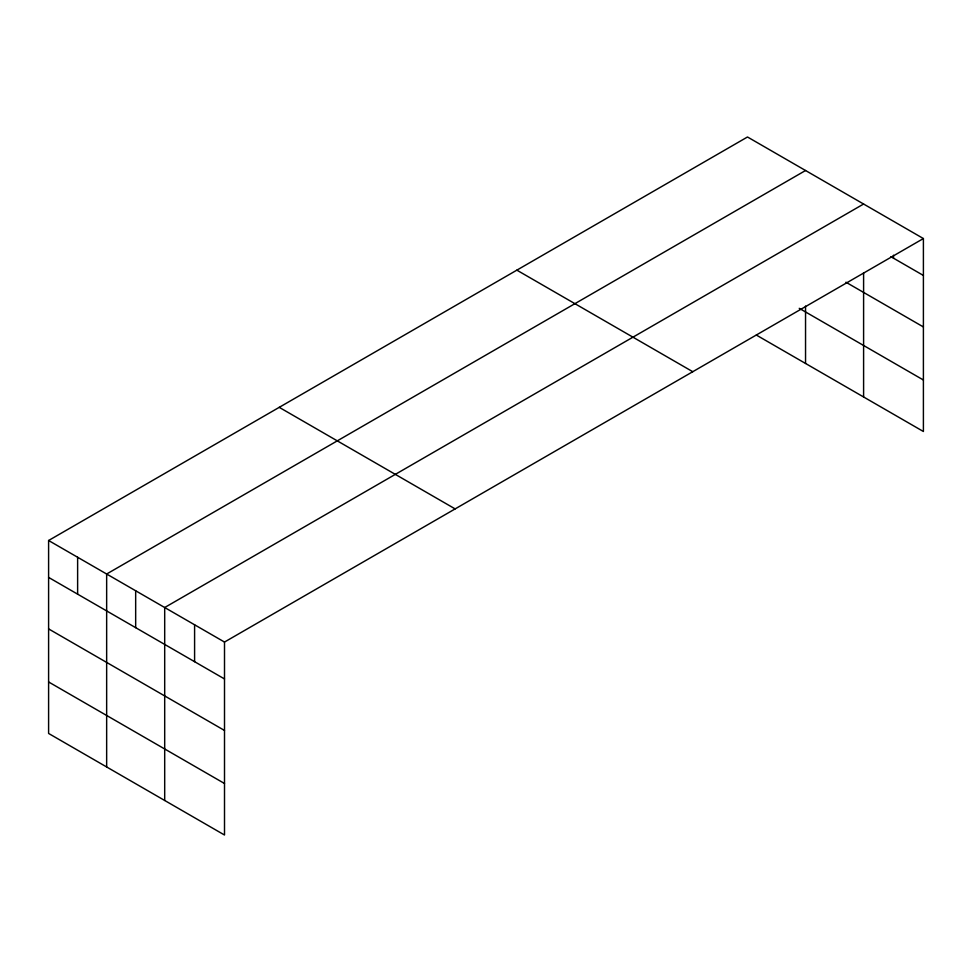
<?xml version="1.0" encoding="UTF-8"?>
<svg xmlns="http://www.w3.org/2000/svg" width="972" height="972" viewBox="0 0 972 972"><rect width="100%" height="100%" fill="white"/><g stroke="black" fill="none" stroke-linecap="round" stroke-linejoin="round"><path stroke-width="1.46" d="M923.4 238.553L224.508 642.055L224.508 835.009L48.6 733.447L48.6 540.505L747.492 136.991L923.4 238.553L923.4 431.495L756.325 335.048M805.545 170.513L106.653 574.015L106.653 766.957M863.598 204.023L164.693 607.524L164.693 800.478M890.899 256.693L923.4 275.453M845.932 282.22L923.4 326.944M799.239 308.318L923.4 380.003M516.861 270.155L692.769 371.705M279.231 407.341L455.139 508.903M48.6 540.505L224.508 642.055M48.6 577.404L224.508 678.954M48.6 628.896L224.508 730.458M48.6 681.955L224.508 783.505M893.499 255.235L893.499 258.188M863.598 272.731L863.598 396.977M805.545 306.071L805.545 363.455M194.594 624.789L194.594 661.689M135.667 590.769L135.667 627.669M77.626 557.26L77.626 594.159"/></g></svg>
